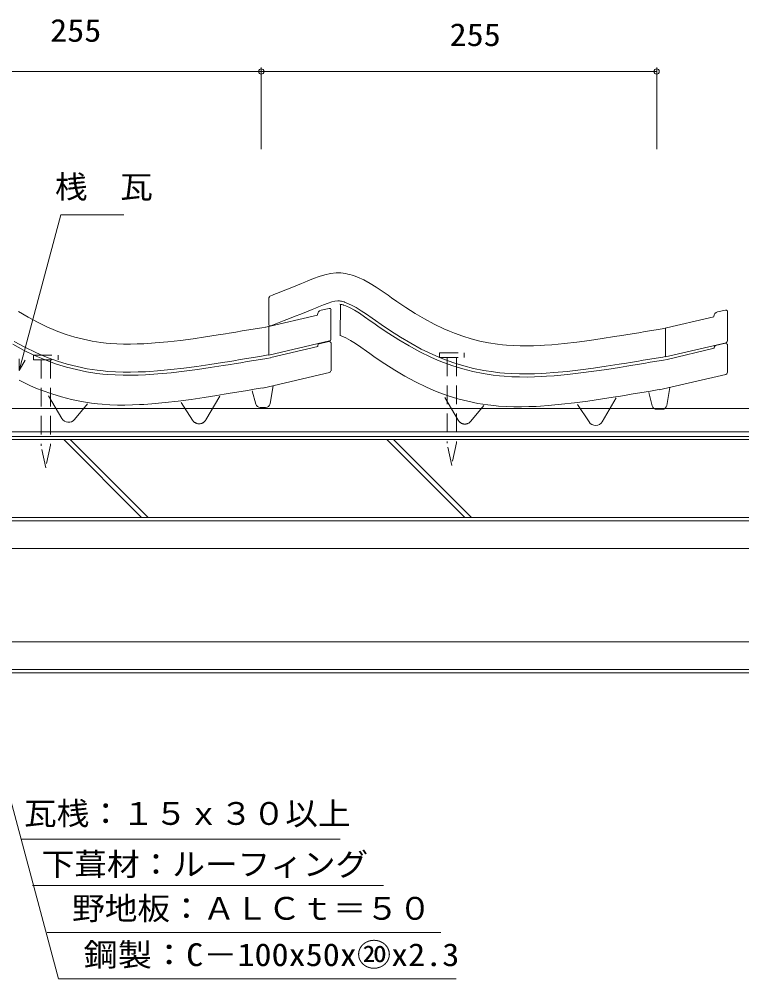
# Model space of a CAD drawing. Units: millimetres, scale not verified. Extents: x -641 to 633, y -299 to 317.
# Drawn here: x 164 to 633, y -299 to 317 of the extents above; entities that cross this region are included whole.
import ezdxf
from ezdxf.enums import TextEntityAlignment as Align

# ---------------------------------------------------------------- set-up
doc = ezdxf.new("R2010")
doc.units = ezdxf.units.MM
doc.header["$LTSCALE"] = 10
doc.linetypes.add('DASHED1', pattern=[1.8, 1.2, -0.6])
doc.linetypes.add('DASHED3', pattern=[4, 3, -1])
doc.layers.add('0-0_1', color=4, linetype='Continuous', lineweight=18)
doc.layers.add('0-1_2', color=7, linetype='Continuous', lineweight=18)
doc.styles.add('ＭＳ ゴシック', font='')
doc.styles.get('ＭＳ ゴシック').set_extended_font_data('MS Gothic')

msp = doc.modelspace()

# ---------------------------------------------------------------- linework, layer by layer
at = {"layer": '0-0_1'}
for p, q in [((324.22, 137.85), (324.22, 121.31)), ((325.48, 139.7), (326.61, 140.15)), ((363.04, 131.6), (357.8, 130.39)), ((364.18, 130.68), (364.18, 111.6)), ((369.94, 134.28), (369.98, 134.27)), ((369.98, 134.27), (370.56, 134.15)), ((370.31, 134.18), (370.13, 114.01)), ((370.56, 134.15), (371.22, 133.99)), ((371.22, 133.99), (372.01, 133.76)), ((372.01, 133.76), (372.19, 133.71)), ((372.19, 133.71), (373.65, 133.17)), ((373.65, 133.17), (376.48, 131.91)), ((376.48, 131.91), (379.35, 130.35)), ((379.35, 130.35), (382.47, 128.42)), ((618.01, 130.48), (612.77, 129.27)), ((619.16, 129.55), (619.16, 110.47)), ((322.22, 119.6), (355.47, 127.3)), ((382.47, 128.42), (385.84, 126.16)), ((385.84, 126.16), (389.46, 123.62)), ((389.46, 123.62), (391.69, 122.04)), ((577.2, 118.47), (610.45, 126.18)), ((324.25, 120.07), (324.25, 101.59)), ((325.52, 120.37), (331.91, 122.89)), ((391.69, 122.04), (395.23, 119.58)), ((395.23, 119.58), (401.42, 115.42)), ((579.22, 118.94), (579.22, 100.47)), ((369.97, 114.14), (370.72, 113.87)), ((370.72, 113.87), (373.69, 112.54)), ((373.69, 112.54), (376.67, 110.92)), ((401.42, 115.42), (407.83, 111.34)), ((407.83, 111.34), (414.46, 107.4)), ((159.49, 108.53), (166.38, 104.8)), ((363.32, 110.65), (324.25, 101.59)), ((325.42, 99.93), (355.74, 107.03)), ((355.74, 107.87), (355.74, 107.03)), ((356.52, 108.84), (362.85, 110.31)), ((364.29, 109.61), (364.29, 91.44)), ((376.67, 110.92), (379.87, 108.94)), ((379.87, 108.94), (383.29, 106.65)), ((383.29, 106.65), (386.93, 104.09)), ((414.46, 107.4), (421.36, 103.67)), ((618.3, 109.52), (579.22, 100.47)), ((580.4, 98.81), (610.71, 105.9)), ((610.72, 106.75), (610.71, 105.9)), ((611.49, 107.71), (617.83, 109.19)), ((619.27, 108.49), (619.27, 90.31)), ((166.38, 104.8), (173.45, 101.38)), ((173.45, 101.38), (177.82, 99.49)), ((177.82, 99.49), (181.5, 98.02)), ((314.57, 98.04), (318.76, 98.73)), ((318.76, 98.73), (322.95, 99.43)), ((322.95, 99.43), (325.38, 99.83)), ((386.93, 104.09), (389.16, 102.52)), ((389.16, 102.52), (392.68, 100.07)), ((392.68, 100.07), (398.83, 95.93)), ((421.36, 103.67), (428.43, 100.26)), ((428.43, 100.26), (432.79, 98.37)), ((577.93, 98.3), (580.35, 98.71)), ((181.5, 98.02), (187.67, 95.81)), ((187.67, 95.81), (194.03, 93.86)), ((194.03, 93.86), (200.5, 92.21)), ((278.26, 92.3), (286.57, 93.52)), ((286.57, 93.52), (294.77, 94.8)), ((294.77, 94.8), (299.51, 95.57)), ((299.51, 95.57), (301.96, 95.97)), ((301.96, 95.97), (306.17, 96.65)), ((306.17, 96.65), (310.37, 97.34)), ((310.37, 97.34), (314.57, 98.04)), ((398.83, 95.93), (405.19, 91.88)), ((432.79, 98.37), (436.48, 96.89)), ((436.48, 96.89), (442.64, 94.69)), ((442.64, 94.69), (449.01, 92.74)), ((449.01, 92.74), (455.47, 91.08)), ((541.54, 92.4), (549.75, 93.68)), ((549.75, 93.68), (554.48, 94.44)), ((554.48, 94.44), (556.93, 94.84)), ((556.93, 94.84), (561.14, 95.53)), ((561.14, 95.53), (565.34, 96.22)), ((565.34, 96.22), (569.54, 96.91)), ((569.54, 96.91), (573.74, 97.61)), ((573.74, 97.61), (577.93, 98.3)), ((200.5, 92.21), (207.04, 90.86)), ((207.04, 90.86), (213.56, 89.83)), ((213.56, 89.83), (217.49, 89.37)), ((217.49, 89.37), (220.54, 89.09)), ((220.54, 89.09), (225.5, 88.77)), ((225.5, 88.77), (230.47, 88.61)), ((230.47, 88.61), (235.37, 88.6)), ((235.37, 88.6), (240.2, 88.7)), ((240.2, 88.7), (244.92, 88.91)), ((244.92, 88.91), (247.72, 89.07)), ((247.72, 89.07), (252.78, 89.43)), ((252.78, 89.43), (261.34, 90.21)), ((261.34, 90.21), (269.85, 91.18)), ((269.85, 91.18), (278.26, 92.3)), ((363.15, 90.3), (320.33, 80.38)), ((405.19, 91.88), (411.77, 87.98)), ((411.77, 87.98), (418.59, 84.29)), ((455.47, 91.08), (462.02, 89.73)), ((462.02, 89.73), (468.53, 88.71)), ((468.53, 88.71), (472.46, 88.24)), ((472.46, 88.24), (475.51, 87.96)), ((475.51, 87.96), (480.47, 87.65)), ((480.47, 87.65), (485.44, 87.49)), ((485.44, 87.49), (490.34, 87.47)), ((490.34, 87.47), (495.17, 87.58)), ((495.17, 87.58), (499.89, 87.78)), ((499.89, 87.78), (502.7, 87.94)), ((502.7, 87.94), (507.76, 88.3)), ((507.76, 88.3), (516.32, 89.09)), ((516.32, 89.09), (524.83, 90.06)), ((524.83, 90.06), (533.24, 91.18)), ((533.24, 91.18), (541.54, 92.4)), ((618.12, 89.17), (575.3, 79.25)), ((163.61, 85.42), (170.6, 82.04)), ((170.6, 82.04), (174.9, 80.18)), ((174.9, 80.18), (178.53, 78.73)), ((314.75, 79.55), (318.94, 80.24)), ((318.94, 80.24), (320.56, 80.51)), ((325.11, 70.33), (327.05, 81.93)), ((418.59, 84.29), (425.58, 80.92)), ((425.58, 80.92), (429.88, 79.05)), ((580.09, 69.2), (582.02, 80.81)), ((178.53, 78.73), (184.62, 76.55)), ((191.05, 60.8), (182.51, 75.34)), ((184.62, 76.55), (190.89, 74.63)), ((190.89, 74.63), (197.27, 73)), ((274.3, 73.12), (282.59, 74.34)), ((282.59, 74.34), (290.78, 75.62)), ((283.67, 59.87), (292.61, 75.12)), ((290.78, 75.62), (295.51, 76.38)), ((295.51, 76.38), (297.96, 76.78)), ((297.96, 76.78), (302.16, 77.47)), ((302.16, 77.47), (306.36, 78.16)), ((306.36, 78.16), (310.56, 78.85)), ((310.56, 78.85), (314.75, 79.55)), ((315.83, 70.06), (313.59, 78.64)), ((429.88, 79.05), (433.5, 77.6)), ((433.5, 77.6), (439.59, 75.43)), ((446.02, 59.68), (437.49, 74.21)), ((439.59, 75.43), (445.87, 73.5)), ((537.56, 73.21), (545.75, 74.49)), ((545.75, 74.49), (550.48, 75.26)), ((550.48, 75.26), (552.93, 75.65)), ((552.93, 75.65), (557.13, 76.34)), ((557.13, 76.34), (561.34, 77.03)), ((561.34, 77.03), (565.53, 77.73)), ((565.53, 77.73), (569.73, 78.42)), ((570.81, 68.94), (568.56, 77.51)), ((569.73, 78.42), (573.92, 79.12)), ((573.92, 79.12), (575.53, 79.39)), ((197.27, 73), (203.72, 71.66)), ((199.21, 60.15), (207.52, 70.22)), ((203.72, 71.66), (210.15, 70.65)), ((210.15, 70.65), (214.01, 70.2)), ((214.01, 70.2), (217.01, 69.92)), ((217.01, 69.92), (221.91, 69.61)), ((221.91, 69.61), (226.82, 69.45)), ((226.82, 69.45), (231.67, 69.44)), ((231.67, 69.44), (236.45, 69.54)), ((236.45, 69.54), (241.14, 69.74)), ((241.14, 69.74), (243.91, 69.9)), ((243.91, 69.9), (248.94, 70.26)), ((248.94, 70.26), (257.45, 71.04)), ((257.45, 71.04), (265.93, 72.01)), ((265.93, 72.01), (274.3, 73.12)), ((275.16, 59.68), (267.84, 70.99)), ((445.87, 73.5), (452.24, 71.87)), ((452.24, 71.87), (458.69, 70.54)), ((454.19, 59.03), (462.5, 69.09)), ((458.69, 70.54), (465.12, 69.53)), ((465.12, 69.53), (468.99, 69.07)), ((468.99, 69.07), (471.99, 68.8)), ((471.99, 68.8), (476.88, 68.48)), ((476.88, 68.48), (481.79, 68.33)), ((481.79, 68.33), (486.64, 68.31)), ((486.64, 68.31), (491.42, 68.42)), ((491.42, 68.42), (496.11, 68.62)), ((496.11, 68.62), (498.88, 68.78)), ((498.88, 68.78), (503.91, 69.13)), ((503.91, 69.13), (512.43, 69.91)), ((512.43, 69.91), (520.9, 70.88)), ((520.9, 70.88), (529.28, 72)), ((530.13, 58.56), (522.81, 69.86)), ((529.28, 72), (537.56, 73.21)), ((538.64, 58.75), (547.58, 73.99)), ((322.15, 67.82), (318.74, 67.82)), ((577.13, 66.7), (573.71, 66.7))]:
    msp.add_line(p, q, dxfattribs=at)
at = {"layer": '0-0_1', "color": 2, "linetype": 'DASHED1'}
for p, q in [((438.9, 100.03), (438.9, 44.88)), ((444.9, 100.03), (444.9, 45.13)), ((177.77, 98.45), (177.77, 43.31)), ((183.77, 98.45), (183.77, 43.56)), ((180.72, 29.05), (177.77, 43.31)), ((183.77, 43.56), (180.72, 29.05)), ((441.85, 30.62), (438.9, 44.88)), ((444.9, 45.13), (441.85, 30.62)), ((-254.55, -22.73), (632.9, -22.73)), ((-254.55, -82.73), (632.9, -82.73))]:
    msp.add_line(p, q, dxfattribs=at)
at = {"layer": '0-0_1', "color": 2}
for p, q in [((95.15, 50.65), (188.92, -299.31)), ((242.32, -2.73), (192.32, 47.27)), ((246.56, -2.73), (196.56, 47.27)), ((450.21, -2.73), (400.21, 47.27)), ((454.45, -2.73), (404.45, 47.27)), ((632.9, -2.73), (-369.55, -2.73)), ((-254.55, -5.03), (632.9, -5.03)), ((-254.55, -100.43), (632.9, -100.43)), ((632.9, -102.73), (-254.55, -102.73)), ((165.29, -209.48), (370.12, -209.48)), ((172.2, -239.35), (397.94, -239.35)), ((181.75, -269.45), (427.71, -269.45)), ((188.92, -299.31), (444.73, -299.31))]:
    msp.add_line(p, q, dxfattribs=at)
at = {"layer": '0-0_1', "color": 2, "linetype": 'DASHED3'}
msp.add_line((-369.55, 49.27), (632.9, 49.27), dxfattribs=at)
at = {"layer": '0-0_1'}
for points in [[(326.61, 140.15), (327.41, 140.47), (330.94, 141.86), (334.48, 143.26), (338.03, 144.67), (341.6, 146.11), (345.18, 147.57), (347.28, 148.43), (349.34, 149.29), (352.93, 150.74), (356.54, 152.07), (360.19, 153.19), (363.86, 154), (367.56, 154.39), (369.72, 154.39), (370.57, 154.34), (372.03, 154.19), (373.5, 153.97), (374.96, 153.67), (376.4, 153.31), (377.84, 152.9), (378.66, 152.63), (381.17, 151.72), (385.36, 149.85), (389.39, 147.66), (393.31, 145.23), (397.16, 142.65), (400.96, 139.98), (403.16, 138.43), (406.53, 136.09), (412.38, 132.15), (418.3, 128.38), (424.33, 124.81), (430.47, 121.48), (436.76, 118.44), (440.48, 116.83), (443.56, 115.6), (448.94, 113.68), (454.42, 112), (459.98, 110.57)], [(331.95, 122.91), (334, 123.72), (337.55, 125.11), (341.12, 126.53), (344.72, 127.96), (348.36, 129.42), (352.01, 130.91), (354.16, 131.8), (356.17, 132.63), (359.42, 133.95), (362.3, 135.01), (364.76, 135.77), (366.75, 136.2), (368.52, 136.39), (369.2, 136.39), (369.13, 136.4), (369.74, 136.33), (370.33, 136.24), (371, 136.11), (371.74, 135.92), (372.59, 135.68), (372.84, 135.6), (374.41, 135.03), (377.37, 133.7), (380.36, 132.08), (383.55, 130.1), (386.97, 127.81), (390.61, 125.25), (392.84, 123.68), (396.36, 121.23), (402.51, 117.09), (408.88, 113.04), (415.45, 109.14), (422.27, 105.45), (429.26, 102.08), (433.56, 100.21), (437.19, 98.76), (443.27, 96.59), (449.55, 94.66), (455.92, 93.03)], [(163.33, 129.5), (169.35, 125.93), (175.5, 122.61), (181.78, 119.57), (185.5, 117.96), (188.58, 116.73), (193.97, 114.8), (199.45, 113.12), (205, 111.7)], [(205, 111.7), (210.62, 110.54), (216.28, 109.65), (219.57, 109.26), (222.1, 109.03), (226.45, 108.75), (230.82, 108.61), (235.18, 108.6), (239.55, 108.69), (243.91, 108.88), (246.44, 109.03), (251.16, 109.36), (259.29, 110.11), (267.4, 111.03), (275.49, 112.11), (283.57, 113.29), (291.64, 114.56), (296.31, 115.31), (298.74, 115.7), (302.93, 116.39), (307.12, 117.08), (311.3, 117.77), (315.49, 118.46), (319.67, 119.16), (322.1, 119.56)], [(459.98, 110.57), (465.59, 109.41), (471.25, 108.53), (474.55, 108.14), (477.07, 107.9), (481.43, 107.63), (485.79, 107.49), (490.16, 107.47), (494.52, 107.57), (498.89, 107.76), (501.41, 107.9), (506.14, 108.24), (514.27, 108.98), (522.38, 109.91), (530.47, 110.98), (538.55, 112.17), (546.61, 113.43), (551.29, 114.18), (553.72, 114.58), (557.9, 115.26), (562.09, 115.95), (566.28, 116.64), (570.46, 117.34), (574.65, 118.03), (577.07, 118.44)], [(160.48, 110.27), (167.29, 106.58), (174.29, 103.2), (178.59, 101.34), (182.21, 99.89), (188.3, 97.71), (194.58, 95.79), (200.95, 94.16)], [(200.95, 94.16), (207.4, 92.82), (213.83, 91.81), (217.7, 91.36), (220.69, 91.08), (225.59, 90.77), (230.5, 90.61), (235.35, 90.6), (240.13, 90.7), (244.82, 90.9), (247.59, 91.06), (252.62, 91.42), (261.14, 92.2), (269.61, 93.17), (277.99, 94.28), (286.27, 95.5), (294.46, 96.78), (299.19, 97.54), (301.64, 97.94), (305.84, 98.63), (310.04, 99.32), (314.24, 100.01), (318.44, 100.71), (322.62, 101.4), (324.24, 101.67)], [(455.92, 93.03), (462.38, 91.7), (468.8, 90.69), (472.67, 90.23), (475.67, 89.96), (480.57, 89.64), (485.48, 89.49), (490.32, 89.47), (495.11, 89.58), (499.79, 89.78), (502.57, 89.94), (507.59, 90.3), (516.11, 91.08), (524.58, 92.04), (532.96, 93.16), (541.24, 94.37), (549.44, 95.65), (554.16, 96.42), (556.61, 96.81), (560.82, 97.5), (565.02, 98.19), (569.22, 98.89), (573.41, 99.58), (577.6, 100.28), (579.21, 100.55)]]:
    msp.add_lwpolyline(points, dxfattribs=at)
at = {"layer": '0-0_1', "color": 2, "linetype": 'DASHED1'}
for points in [[(172.77, 101.45), (188.77, 101.45), (188.77, 98.45)], [(172.77, 101.45), (172.77, 98.45), (188.77, 98.45)], [(433.9, 103.03), (449.9, 103.03), (449.9, 100.03)], [(433.9, 103.03), (433.9, 100.03), (449.9, 100.03)]]:
    msp.add_lwpolyline(points, dxfattribs=at)
at = {"layer": '0-0_1', "color": 2}
msp.add_lwpolyline([(632.9, 47.27), (-369.55, 47.27), (-369.55, -2.73)], dxfattribs=at)
at = {"layer": '0-0_1'}
for centre, radius, start, end in [((326.22, 137.85), 2, 111.74902, 180), ((358.47, 127.47), 3, 103.0288, 179.5), ((363.26, 130.63), 1, 359.5, 103.0288), ((618.24, 129.5), 1, 359.5, 103.0288), ((613.45, 126.34), 3, 103.0288, 179.5), ((325.15, 121.3), 1, 179.5, 291.53166), ((363.1, 111.62), 1, 283.04497, 359.5), ((356.74, 107.87), 1, 103.08296, 179.5), ((363.08, 109.34), 1, 359.5, 103.08296), ((611.72, 106.74), 1, 103.08296, 179.5), ((618.05, 108.21), 1, 359.5, 103.08296), ((618.07, 110.49), 1, 283.04497, 359.5), ((362.92, 91.27), 1, 283.04497, 359.5), ((617.89, 90.15), 1, 283.04497, 359.5), ((318.74, 70.82), 3, 194.67639, 270), ((322.15, 70.82), 3, 270, 350.53767), ((573.71, 69.7), 3, 194.67639, 270), ((577.13, 69.7), 3, 270, 350.53767), ((195.36, 63.34), 5, 210.42578, 320.47001), ((534.33, 61.28), 5, 212.93986, 329.61716)]:
    msp.add_arc(centre, radius, start, end, dxfattribs=at)
at = {"layer": '0-0_1', "linetype": 'DASHED1'}
for centre, start, end in [((279.36, 62.4), 212.93986, 329.61716), ((450.33, 62.21), 210.42578, 320.47001)]:
    msp.add_arc(centre, 5, start, end, dxfattribs=at)
at = {"layer": '0-1_2'}
for p, q in [((-403.65, 283.81), (573.64, 283.81)), ((319.35, 233.81), (319.35, 286.31)), ((573.64, 233.81), (573.64, 286.31)), ((163.72, 91.7), (190.54, 191.77)), ((190.54, 191.77), (231.04, 191.77)), ((-321.55, 67.27), (632.9, 67.27)), ((632.9, 52.27), (-321.55, 52.27)), ((95.15, 50.65), (188.92, -299.31)), ((-369.55, 49.27), (632.9, 49.27)), ((632.9, 47.27), (-369.55, 47.27)), ((242.32, -2.73), (192.32, 47.27)), ((196.56, 47.27), (246.56, -2.73)), ((450.21, -2.73), (400.21, 47.27)), ((404.45, 47.27), (454.45, -2.73)), ((632.9, -2.73), (-282.55, -2.73)), ((-254.55, -22.73), (632.9, -22.73)), ((632.9, -82.73), (-254.55, -82.73)), ((-254.55, -100.43), (632.9, -100.43)), ((165.29, -209.48), (370.12, -209.48)), ((172.2, -239.35), (395.1, -239.35)), ((181.75, -269.45), (434.8, -269.45)), ((188.92, -299.31), (441.89, -299.31))]:
    msp.add_line(p, q, dxfattribs=at)
at = {"layer": '0-1_2', "color": 2}
for p, q in [((64.06, 283.81), (319.35, 283.81)), ((319.35, 286.31), (319.35, 233.81)), ((319.35, 283.81), (573.64, 283.81)), ((573.64, 286.31), (573.64, 233.81)), ((-321.55, 67.27), (632.9, 67.27)), ((-321.55, 52.27), (632.9, 52.27))]:
    msp.add_line(p, q, dxfattribs=at)
for points in [[(163.72, 91.7), (190.54, 191.77), (231.04, 191.77)], [(167.47, 98.19), (163.72, 91.7), (163.72, 99.2)]]:
    msp.add_lwpolyline(points, dxfattribs=at)
at = {"layer": '0-1_2'}
for points in [[(163.72, 99.2), (163.72, 91.7), (167.47, 98.19)], [(632.9, -102.73), (-254.55, -102.73), (-254.55, -5.03), (632.9, -5.03)]]:
    msp.add_lwpolyline(points, dxfattribs=at)
at = {"layer": '0-1_2', "color": 2}
for centre in [(319.35, 283.81), (319.35, 283.81), (573.64, 283.81)]:
    msp.add_circle(centre, 1.7, dxfattribs=at)

# ---------------------------------------------------------------- texts
at = {"layer": '0-0_1', "color": 7, "style": 'ＭＳ ゴシック'}
for s, width, p in [('瓦桟：１５ｘ３０以上', 1.05, (166.8, -204.78)), ('下葺材：ルーフィング', 1.05, (178.14, -237.4)), ('\u3000野地板：ＡＬＣｔ＝５０', 1.05, (176.73, -265.76)), ('鋼製：C－100x50x⑳x2.3\u3000', 1.1, (205.09, -295.54))]:
    msp.add_text(s, height=14.66, dxfattribs=dict(at, width=width)).set_placement(p, align=Align.BOTTOM_LEFT)
at = {"layer": '0-1_2', "style": 'ＭＳ ゴシック'}
for s, width, p in [('255', 1.1, (183.59, 298.54)), ('255', 1.1, (440.48, 295.77)), ('桟\u3000瓦', 1.05, (186.65, 197.93))]:
    msp.add_text(s, height=14.66, dxfattribs=dict(at, width=width)).set_placement(p, align=Align.BOTTOM_LEFT)

doc.saveas('drawing.dxf')
